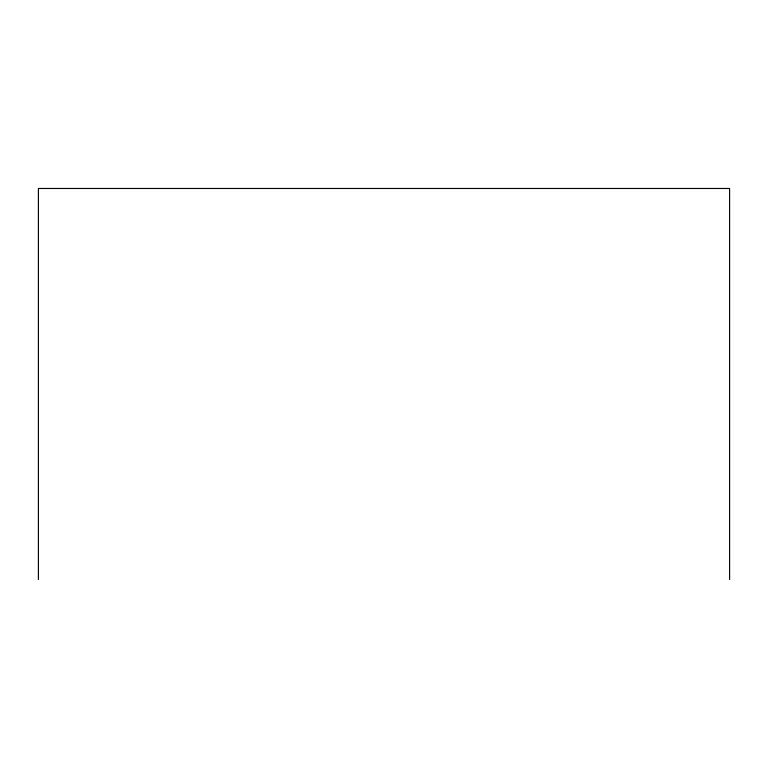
<?xml version="1.0" encoding="UTF-8"?>
<svg xmlns="http://www.w3.org/2000/svg" width="768" height="768" viewBox="0 0 768 768"><rect width="100%" height="100%" fill="white"/><g stroke="black" fill="none" stroke-linecap="round" stroke-linejoin="round"><path stroke-width="1.15" d="M729.6 579.523L729.6 188.477L38.4 188.477L38.4 579.523"/></g></svg>
